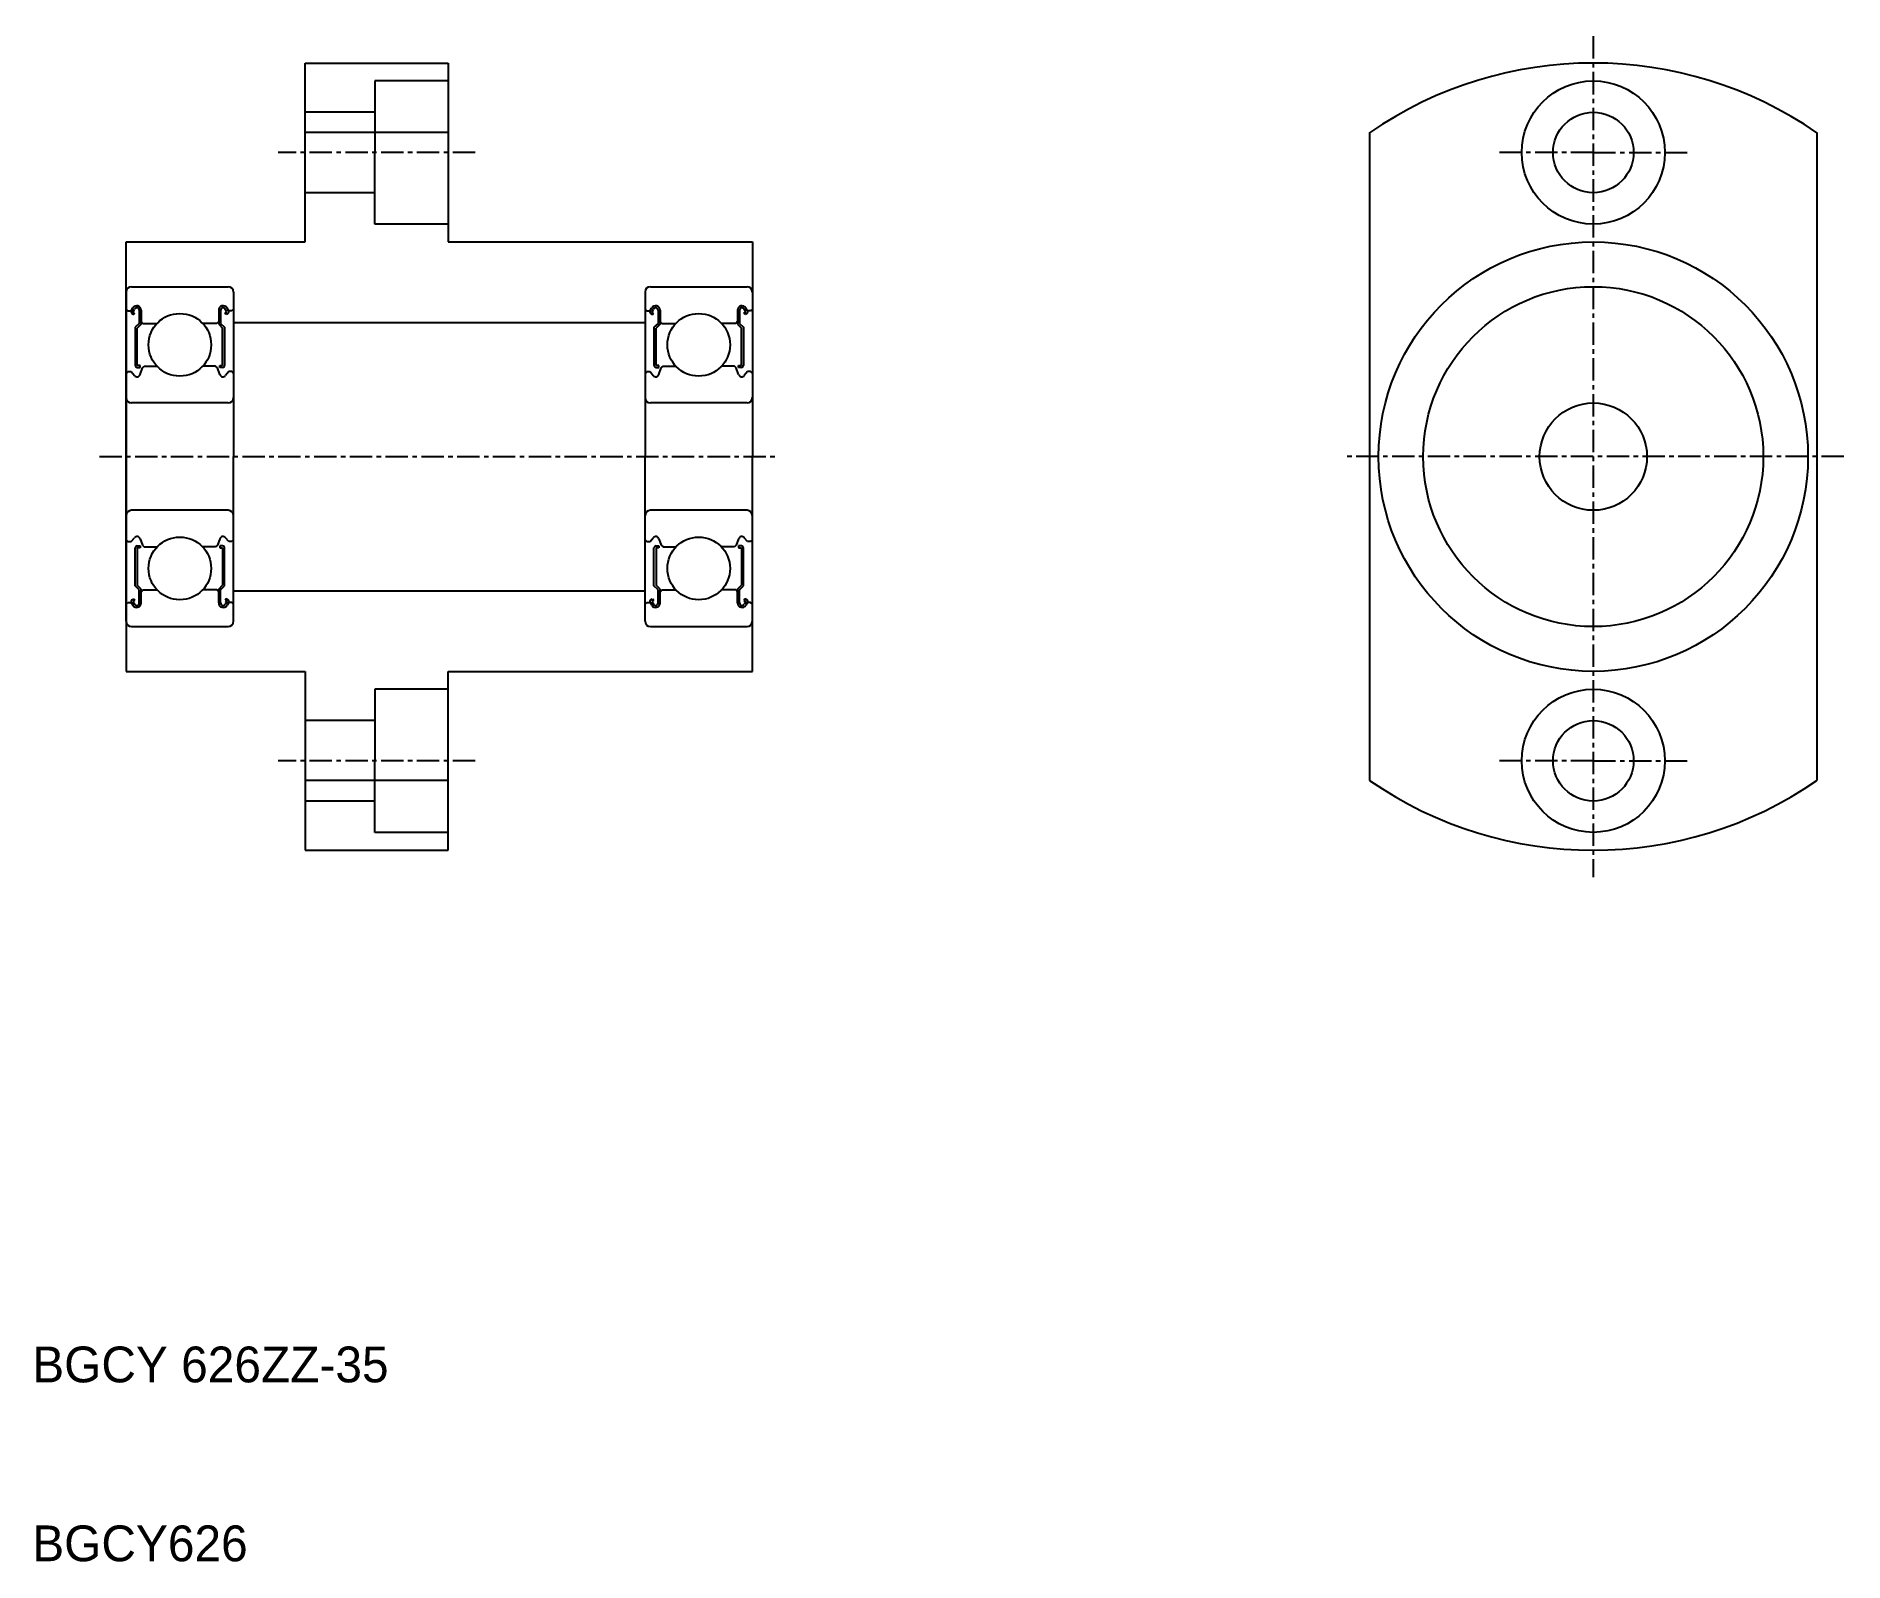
# Model space of a CAD drawing. Extents: x 118 to 219, y 68 to 153.
import ezdxf

# ---------------------------------------------------------------- set-up
doc = ezdxf.new("R2010")
doc.units = 0
doc.linetypes.add('CENTER', pattern=[2, 1.25, -0.25, 0.25, -0.25])
doc.linetypes.add('DASHED', pattern=[19.05, 12.7, -6.35])
doc.layers.get('0').update_dxf_attribs({"linetype": 'CONTINUOUS'})
doc.layers.add('CENTER', color=1, linetype='CENTER')

msp = doc.modelspace()

# ---------------------------------------------------------------- linework, layer by layer
for p, q in [((133.45, 151.97), (141.45, 151.97)), ((133.45, 141.97), (133.45, 151.97)), ((141.45, 151.97), (141.45, 141.97)), ((141.45, 148.08), (133.45, 148.08)), ((192.95, 148.08), (192.95, 111.87)), ((217.95, 148.08), (217.95, 111.87)), ((123.45, 129.97), (123.45, 141.97)), ((123.45, 141.97), (133.45, 141.97)), ((141.45, 141.97), (158.45, 141.97)), ((158.45, 141.97), (158.45, 129.97)), ((123.75, 139.47), (129.15, 139.47)), ((152.75, 139.47), (158.15, 139.47)), ((123.45, 139.17), (123.45, 129.97)), ((129.45, 139.17), (129.45, 129.97)), ((152.45, 139.17), (152.45, 129.97)), ((158.45, 139.17), (158.45, 129.97)), ((123.45, 138.22), (123.55, 138.12)), ((123.55, 138.12), (123.73, 138.12)), ((123.73, 138.12), (123.82, 138.28)), ((123.77, 137.97), (123.87, 137.91)), ((123.83, 138.07), (123.92, 138.22)), ((123.92, 138.01), (123.83, 138.07)), ((123.87, 137.91), (123.92, 138.01)), ((124.18, 137.42), (123.95, 137.2)), ((124.18, 138.15), (124.18, 137.42)), ((124.29, 138.15), (124.29, 137.38)), ((124.29, 137.52), (124.39, 137.42)), ((124.39, 137.42), (125.18, 137.42)), ((128.52, 137.42), (127.73, 137.42)), ((128.62, 137.52), (128.52, 137.42)), ((128.62, 138.15), (128.62, 137.38)), ((128.73, 138.15), (128.73, 137.42)), ((128.73, 137.42), (128.95, 137.2)), ((128.98, 138.01), (129.08, 138.07)), ((129.04, 137.91), (128.98, 138.01)), ((129.08, 138.07), (128.99, 138.22)), ((129.14, 137.97), (129.04, 137.91)), ((129.18, 138.12), (129.09, 138.28)), ((129.35, 138.12), (129.18, 138.12)), ((129.45, 138.22), (129.35, 138.12)), ((152.45, 138.22), (152.55, 138.12)), ((152.55, 138.12), (152.73, 138.12)), ((152.73, 138.12), (152.82, 138.28)), ((152.77, 137.97), (152.87, 137.91)), ((152.83, 138.07), (152.92, 138.22)), ((152.92, 138.01), (152.83, 138.07)), ((152.87, 137.91), (152.92, 138.01)), ((153.18, 137.42), (152.95, 137.2)), ((153.18, 138.15), (153.18, 137.42)), ((153.29, 138.15), (153.29, 137.38)), ((153.29, 137.52), (153.39, 137.42)), ((153.39, 137.42), (154.18, 137.42)), ((157.52, 137.42), (156.73, 137.42)), ((157.62, 137.52), (157.52, 137.42)), ((157.62, 138.15), (157.62, 137.38)), ((157.73, 138.15), (157.73, 137.42)), ((157.73, 137.42), (157.95, 137.2)), ((157.98, 138.01), (158.08, 138.07)), ((158.04, 137.91), (157.98, 138.01)), ((158.08, 138.07), (157.99, 138.22)), ((158.14, 137.97), (158.04, 137.91)), ((158.18, 138.12), (158.09, 138.28)), ((158.35, 138.12), (158.18, 138.12)), ((158.45, 138.22), (158.35, 138.12)), ((123.95, 137.2), (123.95, 135.07)), ((124.29, 137.38), (124.07, 137.15)), ((124.07, 135.07), (124.07, 137.15)), ((128.62, 137.38), (128.84, 137.15)), ((128.84, 135.07), (128.84, 137.15)), ((128.95, 137.2), (128.95, 135.07)), ((129.45, 136.87), (129.45, 136.87)), ((152.95, 137.2), (152.95, 135.07)), ((153.29, 137.38), (153.07, 137.15)), ((153.07, 135.07), (153.07, 137.15)), ((157.62, 137.38), (157.84, 137.15)), ((157.84, 135.07), (157.84, 137.15)), ((157.95, 137.2), (157.95, 135.07)), ((158.45, 136.87), (158.45, 136.87)), ((123.45, 134.62), (123.55, 134.72)), ((123.55, 134.72), (123.73, 134.72)), ((123.73, 134.72), (123.91, 134.5)), ((124.23, 135.07), (124.07, 135.07)), ((124.07, 134.96), (124.23, 134.96)), ((124.23, 134.96), (124.23, 135.07)), ((124.23, 134.57), (124.36, 134.93)), ((124.36, 134.93), (124.46, 135.02)), ((124.46, 135.02), (125.18, 135.02)), ((128.45, 135.02), (127.73, 135.02)), ((128.55, 134.93), (128.45, 135.02)), ((128.68, 134.57), (128.55, 134.93)), ((128.68, 134.96), (128.68, 135.07)), ((128.68, 135.07), (128.84, 135.07)), ((128.84, 134.96), (128.68, 134.96)), ((129.18, 134.72), (129, 134.5)), ((129.35, 134.72), (129.18, 134.72)), ((129.45, 134.62), (129.35, 134.72)), ((129.45, 134.57), (129.45, 134.57)), ((152.45, 134.62), (152.55, 134.72)), ((152.55, 134.72), (152.73, 134.72)), ((152.73, 134.72), (152.91, 134.5)), ((153.23, 135.07), (153.07, 135.07)), ((153.07, 134.96), (153.23, 134.96)), ((153.23, 134.96), (153.23, 135.07)), ((153.23, 134.57), (153.36, 134.93)), ((153.36, 134.93), (153.46, 135.02)), ((153.46, 135.02), (154.18, 135.02)), ((157.45, 135.02), (156.73, 135.02)), ((157.55, 134.93), (157.45, 135.02)), ((157.68, 134.57), (157.55, 134.93)), ((157.68, 134.96), (157.68, 135.07)), ((157.68, 135.07), (157.84, 135.07)), ((157.84, 134.96), (157.68, 134.96)), ((158.18, 134.72), (158, 134.5)), ((158.35, 134.72), (158.18, 134.72)), ((158.45, 134.62), (158.35, 134.72)), ((158.45, 134.57), (158.45, 134.57)), ((129.15, 132.97), (123.75, 132.97)), ((158.15, 132.97), (152.75, 132.97)), ((123.45, 129.97), (123.45, 117.97)), ((123.45, 120.77), (123.45, 129.97)), ((129.45, 120.77), (129.45, 129.97)), ((152.45, 120.77), (152.45, 129.97)), ((158.45, 117.97), (158.45, 129.97)), ((158.45, 120.77), (158.45, 129.97)), ((129.15, 126.97), (123.75, 126.97)), ((158.15, 126.97), (152.75, 126.97)), ((123.45, 125.32), (123.55, 125.22)), ((123.73, 125.22), (123.91, 125.44)), ((124.23, 125.37), (124.36, 125.02)), ((128.68, 125.37), (128.55, 125.02)), ((129.18, 125.22), (129, 125.44)), ((129.45, 125.32), (129.35, 125.22)), ((152.45, 125.32), (152.55, 125.22)), ((152.73, 125.22), (152.91, 125.44)), ((153.23, 125.37), (153.36, 125.02)), ((157.68, 125.37), (157.55, 125.02)), ((158.18, 125.22), (158, 125.44)), ((158.45, 125.32), (158.35, 125.22)), ((123.55, 125.22), (123.73, 125.22)), ((123.95, 122.74), (123.95, 124.87)), ((124.07, 124.98), (124.23, 124.98)), ((124.07, 124.87), (124.07, 122.79)), ((124.23, 124.87), (124.07, 124.87)), ((124.23, 124.98), (124.23, 124.87)), ((124.36, 125.02), (124.46, 124.92)), ((124.46, 124.92), (125.18, 124.92)), ((128.45, 124.92), (127.73, 124.92)), ((128.55, 125.02), (128.45, 124.92)), ((128.68, 124.98), (128.68, 124.87)), ((128.84, 124.98), (128.68, 124.98)), ((128.68, 124.87), (128.84, 124.87)), ((128.84, 124.87), (128.84, 122.79)), ((128.95, 122.74), (128.95, 124.87)), ((129.35, 125.22), (129.18, 125.22)), ((152.55, 125.22), (152.73, 125.22)), ((152.95, 122.74), (152.95, 124.87)), ((153.07, 124.98), (153.23, 124.98)), ((153.07, 124.87), (153.07, 122.79)), ((153.23, 124.87), (153.07, 124.87)), ((153.23, 124.98), (153.23, 124.87)), ((153.36, 125.02), (153.46, 124.92)), ((153.46, 124.92), (154.18, 124.92)), ((157.45, 124.92), (156.73, 124.92)), ((157.55, 125.02), (157.45, 124.92)), ((157.68, 124.98), (157.68, 124.87)), ((157.84, 124.98), (157.68, 124.98)), ((157.68, 124.87), (157.84, 124.87)), ((157.84, 124.87), (157.84, 122.79)), ((157.95, 122.74), (157.95, 124.87)), ((158.35, 125.22), (158.18, 125.22)), ((124.18, 122.52), (123.95, 122.74)), ((124.29, 122.57), (124.07, 122.79)), ((124.18, 121.79), (124.18, 122.52)), ((124.29, 121.79), (124.29, 122.57)), ((124.29, 122.42), (124.39, 122.52)), ((124.39, 122.52), (125.18, 122.52)), ((128.52, 122.52), (127.73, 122.52)), ((128.62, 122.42), (128.52, 122.52)), ((128.62, 122.57), (128.84, 122.79)), ((128.62, 121.79), (128.62, 122.57)), ((128.73, 122.52), (128.95, 122.74)), ((128.73, 121.79), (128.73, 122.52)), ((153.18, 122.52), (152.95, 122.74)), ((153.29, 122.57), (153.07, 122.79)), ((153.18, 121.79), (153.18, 122.52)), ((153.29, 121.79), (153.29, 122.57)), ((153.29, 122.42), (153.39, 122.52)), ((153.39, 122.52), (154.18, 122.52)), ((157.52, 122.52), (156.73, 122.52)), ((157.62, 122.42), (157.52, 122.52)), ((157.62, 122.57), (157.84, 122.79)), ((157.62, 121.79), (157.62, 122.57)), ((157.73, 122.52), (157.95, 122.74)), ((157.73, 121.79), (157.73, 122.52)), ((123.45, 121.72), (123.55, 121.82)), ((123.55, 121.82), (123.73, 121.82)), ((123.73, 121.82), (123.82, 121.67)), ((123.77, 121.97), (123.87, 122.03)), ((123.92, 121.93), (123.83, 121.88)), ((123.83, 121.88), (123.92, 121.72)), ((123.87, 122.03), (123.92, 121.93)), ((129.04, 122.03), (128.98, 121.93)), ((128.98, 121.93), (129.08, 121.88)), ((129.08, 121.88), (128.99, 121.72)), ((129.14, 121.97), (129.04, 122.03)), ((129.18, 121.82), (129.09, 121.67)), ((129.35, 121.82), (129.18, 121.82)), ((129.45, 121.72), (129.35, 121.82)), ((152.45, 121.72), (152.55, 121.82)), ((152.55, 121.82), (152.73, 121.82)), ((152.73, 121.82), (152.82, 121.67)), ((152.77, 121.97), (152.87, 122.03)), ((152.92, 121.93), (152.83, 121.88)), ((152.83, 121.88), (152.92, 121.72)), ((152.87, 122.03), (152.92, 121.93)), ((158.04, 122.03), (157.98, 121.93)), ((157.98, 121.93), (158.08, 121.88)), ((158.08, 121.88), (157.99, 121.72)), ((158.14, 121.97), (158.04, 122.03)), ((158.18, 121.82), (158.09, 121.67)), ((158.35, 121.82), (158.18, 121.82)), ((158.45, 121.72), (158.35, 121.82)), ((123.75, 120.47), (129.15, 120.47)), ((152.75, 120.47), (158.15, 120.47)), ((123.45, 117.97), (133.45, 117.97)), ((133.45, 117.97), (133.45, 107.97)), ((141.45, 117.97), (158.45, 117.97)), ((141.45, 107.97), (141.45, 117.97)), ((141.45, 111.87), (133.45, 111.87)), ((133.45, 107.97), (141.45, 107.97))]:
    msp.add_line(p, q)
at = {"color": 3, "linetype": 'DASHED'}
for p, q in [((137.35, 150.97), (137.35, 146.97)), ((141.45, 150.97), (137.35, 150.97)), ((137.35, 149.22), (133.45, 149.22)), ((137.35, 142.97), (137.35, 146.97)), ((137.35, 144.72), (133.45, 144.72)), ((141.45, 142.97), (137.35, 142.97)), ((141.45, 116.97), (137.35, 116.97)), ((137.35, 116.97), (137.35, 112.97)), ((137.35, 115.22), (133.45, 115.22)), ((137.35, 108.97), (137.35, 112.97)), ((137.35, 110.72), (133.45, 110.72)), ((141.45, 108.97), (137.35, 108.97))]:
    msp.add_line(p, q, dxfattribs=at)
at = {"color": 7, "linetype": 'CONTINUOUS'}
for p, q in [((129.45, 137.47), (152.45, 137.47)), ((129.45, 122.47), (152.45, 122.47))]:
    msp.add_line(p, q, dxfattribs=at)
for centre, radius in [((205.45, 146.97), 4), ((205.45, 146.97), 2.25), ((205.45, 129.97), 12), ((205.45, 129.97), 9.5), ((126.45, 136.22), 1.75), ((155.45, 136.22), 1.75), ((205.45, 129.97), 3), ((126.45, 123.72), 1.75), ((155.45, 123.72), 1.75), ((205.45, 112.97), 4), ((205.45, 112.97), 2.25)]:
    msp.add_circle(centre, radius)
for centre, radius, start, end in [((205.45, 129.97), 22, 55.3765, 124.6235), ((123.75, 139.17), 0.3, 90, 180), ((129.15, 139.17), 0.3, 0, 90), ((152.75, 139.17), 0.3, 90, 180), ((158.15, 139.17), 0.3, 0, 90), ((123.83, 138.07), 0.111, 149.9871, 240.009), ((124.04, 138.15), 0.249, 0, 150.0012), ((124.04, 138.15), 0.138, 0, 150.0026), ((128.87, 138.15), 0.249, 29.9988, 180), ((128.87, 138.15), 0.138, 29.9974, 180), ((129.08, 138.07), 0.111, 299.991, 30.0129), ((152.83, 138.07), 0.111, 149.9871, 240.009), ((153.04, 138.15), 0.249, 0, 150.0012), ((153.04, 138.15), 0.138, 0, 150.0026), ((157.87, 138.15), 0.249, 29.9988, 180), ((157.87, 138.15), 0.138, 29.9974, 180), ((158.08, 138.07), 0.111, 299.991, 30.0129), ((124.05, 134.62), 0.186, 220.0002, 343.1527), ((124.07, 135.07), 0.111, 180.0001, 270), ((128.86, 134.62), 0.186, 196.8473, 319.9998), ((128.84, 135.07), 0.111, 270, 359.9999), ((153.05, 134.62), 0.186, 220.0002, 343.1527), ((153.07, 135.07), 0.111, 180.0001, 270), ((157.86, 134.62), 0.186, 196.8473, 319.9998), ((157.84, 135.07), 0.111, 270, 359.9999), ((123.75, 133.27), 0.3, 180, 270), ((129.15, 133.27), 0.3, 270, 0), ((152.75, 133.27), 0.3, 180, 270), ((158.15, 133.27), 0.3, 270, 0), ((123.75, 126.67), 0.3, 90, 180), ((129.15, 126.67), 0.3, 0, 90), ((152.75, 126.67), 0.3, 90, 180), ((158.15, 126.67), 0.3, 0, 90), ((124.05, 125.32), 0.186, 16.8473, 139.9998), ((128.86, 125.32), 0.186, 40.0002, 163.1527), ((153.05, 125.32), 0.186, 16.8473, 139.9998), ((157.86, 125.32), 0.186, 40.0002, 163.1527), ((124.07, 124.87), 0.111, 90, 179.9999), ((128.84, 124.87), 0.111, 0.0001, 90), ((153.07, 124.87), 0.111, 90, 179.9999), ((157.84, 124.87), 0.111, 0.0001, 90), ((123.83, 121.88), 0.111, 119.991, 210.0129), ((124.04, 121.79), 0.249, 209.9988, 0), ((124.04, 121.79), 0.138, 209.9974, 0), ((128.87, 121.79), 0.249, 180, 330.0012), ((128.87, 121.79), 0.138, 180, 330.0026), ((129.08, 121.88), 0.111, 329.9871, 60.009), ((152.83, 121.88), 0.111, 119.991, 210.0129), ((153.04, 121.79), 0.249, 209.9988, 0), ((153.04, 121.79), 0.138, 209.9974, 0), ((157.87, 121.79), 0.249, 180, 330.0012), ((157.87, 121.79), 0.138, 180, 330.0026), ((158.08, 121.88), 0.111, 329.9871, 60.009), ((123.75, 120.77), 0.3, 180, 270), ((129.15, 120.77), 0.3, 270, 0), ((152.75, 120.77), 0.3, 180, 270), ((158.15, 120.77), 0.3, 270, 0), ((205.45, 129.97), 22, 235.3765, 304.6235)]:
    msp.add_arc(centre, radius, start, end)
at = {"layer": 'CENTER', "color": 1, "linetype": 'CENTER'}
for p, q in [((205.45, 153.47), (205.45, 106.47)), ((142.95, 146.97), (131.95, 146.97)), ((205.45, 146.97), (199.95, 146.97)), ((205.45, 146.97), (210.95, 146.97)), ((121.95, 129.97), (159.95, 129.97)), ((219.45, 129.97), (191.45, 129.97)), ((142.95, 112.97), (131.95, 112.97)), ((205.45, 112.97), (199.95, 112.97)), ((205.45, 112.97), (210.95, 112.97))]:
    msp.add_line(p, q, dxfattribs=at)

# ---------------------------------------------------------------- texts
for s, p in [('BGCY 626ZZ-35', (118.2, 78.23)), ('BGCY626', (118.2, 68.23))]:
    msp.add_text(s, height=2).set_placement(p)

doc.saveas('drawing.dxf')
